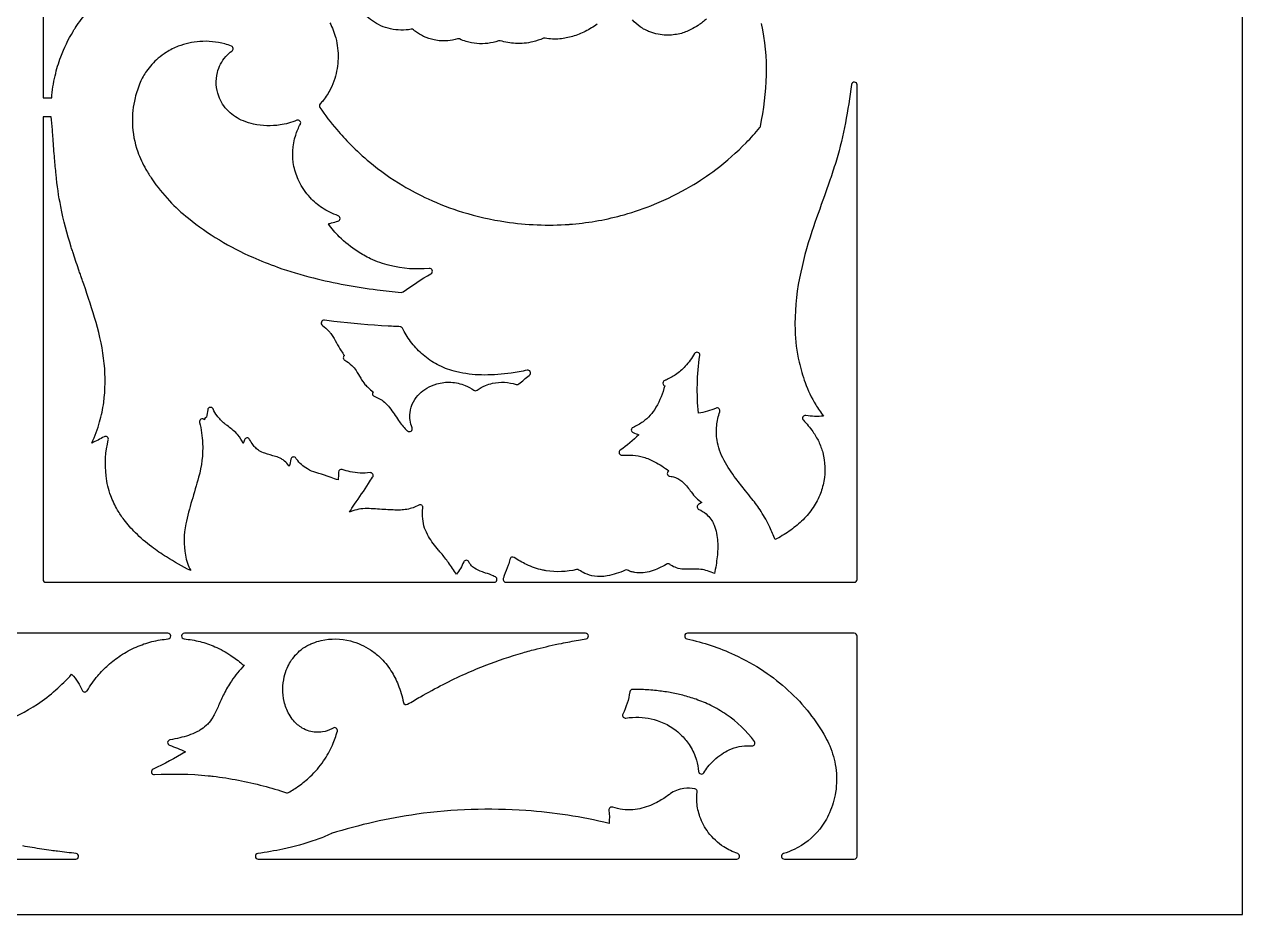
# Model space of a CAD drawing. Header units: millimetres. Extents: x 5940 to 9066, y 1327 to 3250.
# Drawn here: x 8636.2 to 9066, y 1419.6 to 1733.5 of the extents above; entities that cross this region are included whole.
import ezdxf

# ---------------------------------------------------------------- set-up
doc = ezdxf.new("R2010")
doc.units = ezdxf.units.MM
doc.layers.add('Default Layer', color=7, linetype='Continuous', lineweight=30)

msp = doc.modelspace()

# ---------------------------------------------------------------- linework, layer by layer
at = {"layer": 'Default Layer', "color": 18, "lineweight": 30, "true_color": 0x000000}
for points in [[(8405.99, 3249.63), (8405.99, 1419.63), (8405.99, 1419.63), (9065.99, 1419.63), (9065.99, 1419.63), (9065.99, 3249.63), (9065.99, 3249.63), (8405.99, 3249.63)], [(8642.85, 1776.78), (8642.85, 1707.59), (8642.85, 1707.59), (8645.88, 1707.59)]]:
    msp.add_lwpolyline(points, dxfattribs=at)
for points in [[(8645.88, 1707.59, -0.036432), (8647.1, 1715.42), (8647.1, 1715.42, -0.031437), (8649.08, 1722.1), (8649.08, 1722.1, -0.047317), (8653.46, 1731.07), (8653.46, 1731.07, 0.083808), (8653.58, 1731.37), (8653.58, 1731.37, -0.006606), (8654.26, 1732.34), (8654.26, 1732.34, 0.015462), (8654.33, 1732.46), (8654.33, 1732.46, -0.030901), (8658.37, 1737.89)], [(8838.36, 1733.67, -0.03513), (8834.1, 1731.06), (8834.1, 1731.06, -0.049406), (8829.65, 1729.28), (8829.65, 1729.28, -0.045521), (8825.14, 1728.42), (8825.14, 1728.42, -0.074688), (8819.92, 1728.7), (8819.92, 1728.7, 0.156325), (8819.32, 1728.63), (8819.32, 1728.63, -0.046518), (8815.6, 1727.39), (8815.6, 1727.39, -0.070261), (8809.48, 1726.82), (8809.48, 1726.82, -0.062472), (8804.12, 1727.76), (8804.12, 1727.76, 0.160626), (8803.5, 1727.74), (8803.5, 1727.74, -0.053491), (8799.73, 1726.86), (8799.73, 1726.86, -0.104968), (8792.08, 1727.49), (8792.08, 1727.49, -0.036033), (8789.71, 1728.4), (8789.71, 1728.4, 0.185876), (8788.99, 1728.45), (8788.99, 1728.45, -0.052151), (8785.59, 1727.79), (8785.59, 1727.79, -0.070917), (8780.84, 1728.05), (8780.84, 1728.05, -0.059437), (8777.01, 1729.33), (8777.01, 1729.33, -0.050433), (8774.25, 1731), (8774.25, 1731, -0.015791), (8773.51, 1731.6), (8773.51, 1731.6, 0.225503), (8772.68, 1731.82), (8772.68, 1731.82, -0.097979), (8765.44, 1731.95), (8765.44, 1731.95, -0.050753), (8761.95, 1733.09), (8761.95, 1733.09, -0.097992), (8756.51, 1736.92)], [(8744, 1734.14, -0.054601), (8746.08, 1728.75), (8746.08, 1728.75, -0.071408), (8746.92, 1721.52), (8746.92, 1721.52, -0.070491), (8745.71, 1714.43), (8745.71, 1714.43, -0.037162), (8744.25, 1710.8), (8744.25, 1710.8, -0.05497), (8741.62, 1706.71), (8741.62, 1706.71, -0.017344), (8740.58, 1705.51), (8740.58, 1705.51, 0.348879), (8740.48, 1704.27), (8740.48, 1704.27, 0.027203), (8746.42, 1696.47), (8746.42, 1696.47, 0.019217), (8751.27, 1691.2), (8751.27, 1691.2, 0.024185), (8758.07, 1684.98), (8758.07, 1684.98, 0.039024), (8769.74, 1676.72), (8769.74, 1676.72, 0.026738), (8778.7, 1672.01), (8778.7, 1672.01, 0.033024), (8790.84, 1667.36), (8790.84, 1667.36, 0.038131), (8805.98, 1663.91), (8805.98, 1663.91, 0.053985), (8828.37, 1663.02), (8828.37, 1663.02, 0.004225), (8829.61, 1663.12), (8829.61, 1663.12, 0.046195), (8847.78, 1666.41), (8847.78, 1666.41, 0.029344), (8858.58, 1670.11), (8858.58, 1670.11, 0.035882), (8871.29, 1676.45), (8871.29, 1676.45, 0.027792), (8880.17, 1682.39), (8880.17, 1682.39, 0.038837), (8890.87, 1691.83), (8890.87, 1691.83, 0.018853), (8895.65, 1697.15), (8895.65, 1697.15, 0.121906), (8895.86, 1697.58), (8895.86, 1697.58, 0.045327), (8898.03, 1715.63), (8898.03, 1715.63, 0.061488), (8896.27, 1733.88)], [(8876.92, 1735.48, -0.035879), (8873.95, 1733.19), (8873.95, 1733.19, -0.027217), (8871.38, 1731.69), (8871.38, 1731.69, -0.058471), (8867.5, 1730.26), (8867.5, 1730.26, -0.065115), (8862.71, 1729.74), (8862.71, 1729.74, -0.083962), (8856.92, 1730.88), (8856.92, 1730.88, -0.058774), (8853.45, 1732.69), (8853.45, 1732.69, -0.070059), (8850.78, 1735.13)], [(8706.95, 1726.65, 0.084131), (8698.15, 1727.51), (8698.15, 1727.51, 0.074987), (8690.54, 1725.82), (8690.54, 1725.82, 0.048024), (8686.34, 1723.71), (8686.34, 1723.71, 0.036965), (8683.47, 1721.58), (8683.47, 1721.58, 0.063149), (8679.32, 1717.01), (8679.32, 1717.01, 0.049216), (8677.13, 1713.1), (8677.13, 1713.1, 0.042261), (8675.3, 1707.61), (8675.3, 1707.61, 0.067068), (8674.37, 1698.71), (8674.37, 1698.71, 0.076462), (8676.24, 1688.63), (8676.24, 1688.63, 0.048897), (8679.12, 1682.4), (8679.12, 1682.4, 0.017143), (8681.25, 1679.03), (8681.25, 1679.03, 0.039671), (8687.4, 1671.36), (8687.4, 1671.36, 0.034784), (8694.09, 1665.17), (8694.09, 1665.17, 0.034141), (8705.03, 1657.52), (8705.03, 1657.52, 0.032397), (8716.82, 1651.41), (8716.82, 1651.41, 0.017945), (8725.53, 1647.95), (8725.53, 1647.95, 0.024805), (8738.19, 1644.14), (8738.19, 1644.14, 0.030099), (8760.67, 1639.96), (8760.67, 1639.96, 0.00916), (8769.17, 1639.06), (8769.17, 1639.06, 0.179025), (8769.84, 1639.24), (8769.84, 1639.24, -0.021851), (8779.68, 1645.64), (8779.68, 1645.64, 0.352523), (8780.12, 1646.82), (8780.12, 1646.82, 0.352523), (8779.06, 1647.5), (8779.06, 1647.5, -0.088103), (8765.12, 1648.51), (8765.12, 1648.51, -0.047122), (8758.34, 1650.93), (8758.34, 1650.93, -0.033784), (8753.82, 1653.44), (8753.82, 1653.44, -0.05333), (8747.33, 1658.66), (8747.33, 1658.66, -0.04075), (8743.49, 1663.19), (8743.49, 1663.19, -0.003869), (8744.62, 1663.53), (8744.62, 1663.53, -0.005626), (8746.86, 1664.17), (8746.86, 1664.17, 0.329349), (8747.6, 1665.1), (8747.6, 1665.1, 0.329349), (8746.93, 1666.08), (8746.93, 1666.08, -0.063636), (8741.29, 1668.85), (8741.29, 1668.85, -0.060759), (8737.06, 1672.47), (8737.06, 1672.47, -0.036965), (8734.81, 1675.31), (8734.81, 1675.31, -0.03548), (8733.14, 1678.2), (8733.14, 1678.2, -0.062228), (8731.35, 1683.44), (8731.35, 1683.44, -0.129987), (8731.95, 1694.49), (8731.95, 1694.49, -0.046435), (8733.6, 1698.32), (8733.6, 1698.32, 0.318267), (8733.46, 1699.47), (8733.46, 1699.47, 0.318267), (8732.33, 1699.72), (8732.33, 1699.72, -0.062117), (8726.43, 1698.07), (8726.43, 1698.07, -0.092171), (8717.13, 1698.4), (8717.13, 1698.4, -0.038295), (8713.51, 1699.51), (8713.51, 1699.51, -0.048489), (8710.67, 1700.96), (8710.67, 1700.96, -0.051158), (8708.22, 1702.92), (8708.22, 1702.92, -0.052359), (8706.19, 1705.46), (8706.19, 1705.46, -0.053), (8704.79, 1708.27), (8704.79, 1708.27, -0.075213), (8703.94, 1712.36), (8703.94, 1712.36, -0.078419), (8704.33, 1716.52), (8704.33, 1716.52, -0.058328), (8705.48, 1719.52), (8705.48, 1719.52, -0.054549), (8707.26, 1722.18), (8707.26, 1722.18, -0.059909), (8709.49, 1724.13), (8709.49, 1724.13, 0.605236), (8709.27, 1725.89), (8709.27, 1725.89, 0.024232), (8706.95, 1726.65)], [(8807.52, 1544.91, -0.04992), (8806.89, 1542.85), (8806.89, 1542.85, 0.018059), (8805.52, 1539.18), (8805.52, 1539.18, 0.005004), (8805.18, 1538.1), (8805.18, 1538.1, 0.503572), (8806.13, 1536.81), (8806.13, 1536.81), (8929, 1536.81), (8929, 1536.81, 0.414214), (8930, 1537.81), (8930, 1537.81), (8930, 1712.21), (8930, 1712.21, 0.39521), (8929.07, 1713.2), (8929.07, 1713.2, 0.39521), (8928.01, 1712.34), (8928.01, 1712.34, -0.013857), (8925.87, 1698.84), (8925.87, 1698.84, -0.024753), (8922.7, 1685.68), (8922.7, 1685.68), (8922.7, 1685.67), (8922.7, 1685.67, -0.002317), (8921.7, 1682.52), (8921.7, 1682.52, -0.00234), (8920.67, 1679.38), (8920.67, 1679.38, 0.001457), (8920.4, 1678.59), (8920.4, 1678.59, -0.004887), (8918.48, 1673.13), (8918.48, 1673.13), (8918.48, 1673.13), (8918.48, 1673.13, 0.003909), (8914.04, 1660.56), (8914.04, 1660.56), (8914.04, 1660.54), (8914.04, 1660.54, 0.029273), (8909.67, 1644.03), (8909.67, 1644.03, 0.056137), (8908.11, 1625.76), (8908.11, 1625.76, 0.048492), (8909.55, 1614.49), (8909.55, 1614.49, 0.031944), (8911.69, 1607.22), (8911.69, 1607.22, 0.049239), (8915.41, 1599.43), (8915.41, 1599.43, 0.026781), (8918.14, 1595.41), (8918.14, 1595.41, -0.066454), (8911.92, 1595.65), (8911.92, 1595.65, 0.325009), (8910.87, 1595.13), (8910.87, 1595.13, 0.325009), (8911.04, 1593.96), (8911.04, 1593.96, -0.039224), (8914.35, 1589.99), (8914.35, 1589.99, -0.042397), (8916.44, 1586.41), (8916.44, 1586.41, -0.044065), (8917.88, 1582.54), (8917.88, 1582.54, -0.108685), (8918.26, 1572.46), (8918.26, 1572.46, -0.054114), (8916.8, 1567.5), (8916.8, 1567.5, -0.056214), (8914.06, 1562.55), (8914.06, 1562.55, -0.050727), (8910.43, 1558.41), (8910.43, 1558.41, -0.036381), (8905.99, 1554.81), (8905.99, 1554.81, -0.034328), (8901.11, 1551.88), (8901.11, 1551.88, 0.007495), (8899.19, 1556.21), (8899.19, 1556.21, 0.034059), (8896.14, 1561.77), (8896.14, 1561.77, 0.028942), (8892.91, 1566.25), (8892.91, 1566.25, -0.003393), (8890.6, 1569.1), (8890.6, 1569.1, -0.006448), (8887.25, 1573.41), (8887.25, 1573.41, -0.033855), (8883.06, 1579.79), (8883.06, 1579.79, -0.046736), (8881.45, 1583.4), (8881.45, 1583.4, -0.04378), (8880.59, 1586.92), (8880.59, 1586.92, -0.061403), (8880.48, 1592.03), (8880.48, 1592.03, -0.059545), (8881.57, 1596.96), (8881.57, 1596.96, 0.658616), (8880.22, 1598.2), (8880.22, 1598.2, -0.058454), (8874.04, 1596.43), (8874.04, 1596.43, -0.06215), (8874.51, 1616.78), (8874.51, 1616.78, 0.357843), (8873.86, 1617.87), (8873.86, 1617.87, 0.357843), (8872.66, 1617.44), (8872.66, 1617.44, -0.047983), (8869.37, 1612.97), (8869.37, 1612.97, -0.05963), (8865.95, 1610.01), (8865.95, 1610.01, -0.04815), (8862.5, 1608.11), (8862.5, 1608.11, -0.006913), (8862.13, 1607.96), (8862.13, 1607.96, 0.308947), (8861.49, 1607.03), (8861.49, 1607.03, 0.308947), (8862.13, 1606.1), (8862.13, 1606.1, -0.065428), (8859.05, 1598.52), (8859.05, 1598.52, -0.053535), (8856.97, 1595.69), (8856.97, 1595.69, -0.048503), (8854.5, 1593.45), (8854.5, 1593.45, -0.061428), (8850.95, 1591.45), (8850.95, 1591.45, 0.311576), (8850.33, 1590.5), (8850.33, 1590.5, 0.311576), (8851, 1589.58), (8851, 1589.58, -0.023364), (8852.99, 1588.78), (8852.99, 1588.78, -0.028979), (8846.46, 1583.42), (8846.46, 1583.42, 0.337359), (8846.12, 1582.25), (8846.12, 1582.25, 0.337359), (8847.14, 1581.61), (8847.14, 1581.61, -0.091633), (8854.62, 1580.93), (8854.62, 1580.93, -0.053669), (8858.58, 1579.34), (8858.58, 1579.34, -0.048198), (8863.53, 1576.08), (8863.53, 1576.08), (8863.34, 1575.89), (8863.34, 1575.89, 0.630899), (8863.93, 1574.19), (8863.93, 1574.19, -0.044933), (8865.58, 1573.86), (8865.58, 1573.86, -0.054078), (8867.1, 1573.22), (8867.1, 1573.22, -0.065849), (8868.56, 1572.12), (8868.56, 1572.12, -0.029847), (8870.17, 1570.34), (8870.17, 1570.34, -0.009247), (8871.46, 1568.66), (8871.46, 1568.66, 0.04039), (8873.28, 1566.59), (8873.28, 1566.59, 0.035916), (8875.21, 1564.96), (8875.21, 1564.96, -0.008788), (8874.1, 1564.27), (8874.1, 1564.27, 0.613118), (8874.21, 1562.49), (8874.21, 1562.49, -0.024934), (8874.84, 1562.19), (8874.84, 1562.19, -0.068286), (8877.26, 1560.39), (8877.26, 1560.39, -0.055767), (8878.7, 1558.63), (8878.7, 1558.63, -0.048839), (8879.56, 1556.96), (8879.56, 1556.96, -0.081727), (8880.8, 1551.15), (8880.8, 1551.15, -0.040877), (8880.64, 1545.85), (8880.64, 1545.85, -0.021129), (8879.69, 1539.9), (8879.69, 1539.9, 0.022031), (8877.22, 1540.83), (8877.22, 1540.83, 0.092422), (8872.37, 1541.45), (8872.37, 1541.45, -0.024048), (8868.84, 1541.43), (8868.84, 1541.43, -0.071543), (8866.3, 1541.9), (8866.3, 1541.9, -0.063566), (8864.33, 1542.86), (8864.33, 1542.86, -0.010713), (8863.88, 1543.17), (8863.88, 1543.17, 0.334948), (8862.68, 1543.14), (8862.68, 1543.14, -0.055345), (8857.33, 1540.73), (8857.33, 1540.73, -0.114218), (8851.6, 1540.28), (8851.6, 1540.28, -0.034644), (8850.34, 1540.56), (8850.34, 1540.56, -0.039342), (8849.04, 1541.07), (8849.04, 1541.07, 0.220504), (8848.2, 1541.08), (8848.2, 1541.08, -0.058628), (8841.79, 1539.08), (8841.79, 1539.08, -0.085605), (8837.31, 1538.97), (8837.31, 1538.97, -0.069569), (8833.91, 1539.97), (8833.91, 1539.97, -0.049282), (8831.89, 1541.15), (8831.89, 1541.15, 0.218533), (8831.07, 1541.31), (8831.07, 1541.31, -0.097628), (8820.31, 1540.89), (8820.31, 1540.89, -0.013435), (8819.1, 1541.12), (8819.1, 1541.12, -0.058383), (8813.4, 1543.08), (8813.4, 1543.08, -0.035195), (8809.05, 1545.55), (8809.05, 1545.55, 0.534781), (8807.52, 1544.91)], [(8642.85, 1701), (8642.85, 1537.81), (8642.85, 1537.81, 0.414214), (8643.85, 1536.81), (8643.85, 1536.81), (8801.96, 1536.81), (8801.96, 1536.81, 0.345066), (8802.93, 1537.57), (8802.93, 1537.57, 0.345066), (8802.42, 1538.7), (8802.42, 1538.7, 0.013857), (8801.63, 1539.08), (8801.63, 1539.08, 0.033644), (8798.96, 1540.09), (8798.96, 1540.09, -0.01563), (8797.8, 1540.46), (8797.8, 1540.46, -0.050869), (8794.99, 1541.82), (8794.99, 1541.82, -0.081857), (8793.72, 1542.92), (8793.72, 1542.92, -0.067942), (8793.06, 1543.99), (8793.06, 1543.99, 0.650971), (8791.23, 1543.98), (8791.23, 1543.98, -0.059251), (8788.67, 1539.63), (8788.67, 1539.63, -0.00396), (8787.28, 1541.7), (8787.28, 1541.7, 0.01011), (8785.86, 1543.76), (8785.86, 1543.76, 0.017841), (8783.25, 1547.08), (8783.25, 1547.08, 0.002635), (8782.34, 1548.13), (8782.34, 1548.13, -0.040846), (8778.81, 1553.02), (8778.81, 1553.02, -0.055541), (8777.44, 1555.96), (8777.44, 1555.96, -0.05866), (8776.77, 1559.18), (8776.77, 1559.18, -0.054805), (8776.84, 1563.02), (8776.84, 1563.02, 0.616213), (8775.36, 1564.02), (8775.36, 1564.02, -0.041568), (8773.38, 1563.12), (8773.38, 1563.12, -0.081839), (8768.9, 1562.3), (8768.9, 1562.3, -0.022462), (8763.78, 1562.44), (8763.78, 1562.44, 0.006497), (8757.9, 1562.78), (8757.9, 1562.78, 0.087668), (8752.07, 1562.03), (8752.07, 1562.03, 0.035714), (8750.94, 1561.58), (8750.94, 1561.58, -0.027763), (8752.7, 1564.34), (8752.7, 1564.34, 0.016711), (8757.6, 1571.65), (8757.6, 1571.65, -0.01731), (8759.11, 1573.9), (8759.11, 1573.9, 0.652771), (8758.19, 1575.48), (8758.19, 1575.48, -0.080784), (8751.17, 1575.79), (8751.17, 1575.79, -0.033527), (8748.39, 1576.56), (8748.39, 1576.56, 0.512233), (8747.06, 1575.64), (8747.06, 1575.64, -0.01973), (8746.9, 1572.89), (8746.9, 1572.89, -0.0017), (8744.51, 1573.77), (8744.51, 1573.77, 0.005683), (8743.05, 1574.28), (8743.05, 1574.28, 0.010079), (8739.09, 1575.5), (8739.09, 1575.5, -0.061657), (8736.08, 1576.78), (8736.08, 1576.78, -0.052561), (8733.98, 1578.31), (8733.98, 1578.31, -0.055114), (8732.3, 1580.22), (8732.3, 1580.22, -0.007966), (8732.06, 1580.56), (8732.06, 1580.56, 0.304872), (8731.03, 1580.99), (8731.03, 1580.99, 0.304872), (8730.25, 1580.2), (8730.25, 1580.2, -0.020612), (8729.68, 1577.78), (8729.68, 1577.78, -0.004455), (8729.57, 1577.94), (8729.57, 1577.94, 0.071981), (8728.06, 1579.56), (8728.06, 1579.56, 0.043658), (8726.93, 1580.32), (8726.93, 1580.32, 0.060439), (8724.83, 1581.17), (8724.83, 1581.17, -0.011481), (8721.06, 1582.31), (8721.06, 1582.31, -0.061032), (8719.13, 1583.2), (8719.13, 1583.2, -0.048777), (8717.87, 1584.17), (8717.87, 1584.17, -0.051228), (8716.85, 1585.35), (8716.85, 1585.35, -0.029895), (8715.72, 1587.2), (8715.72, 1587.2, 0.30499), (8714.73, 1587.73), (8714.73, 1587.73, 0.30499), (8713.88, 1587.01), (8713.88, 1587.01, -0.007479), (8713.48, 1585.74), (8713.48, 1585.74, 0.070077), (8711.54, 1588.8), (8711.54, 1588.8, 0.011215), (8711.22, 1589.17), (8711.22, 1589.17, 0.039849), (8709.46, 1590.77), (8709.46, 1590.77, -0.004178), (8707.79, 1592.07), (8707.79, 1592.07, -0.002359), (8706.88, 1592.79), (8706.88, 1592.79, -0.064053), (8704.25, 1595.52), (8704.25, 1595.52, -0.050918), (8702.82, 1597.93), (8702.82, 1597.93, 0.335533), (8701.76, 1598.5), (8701.76, 1598.5, 0.335533), (8700.92, 1597.63), (8700.92, 1597.63, -0.012465), (8700.55, 1595.09), (8700.55, 1595.09, 0.349609), (8699.75, 1594.14), (8699.75, 1594.14, 0.338577), (8698.55, 1594.32), (8698.55, 1594.32, 0.338577), (8698.06, 1593.21), (8698.06, 1593.21, -0.048843), (8699.11, 1585.83), (8699.11, 1585.83, -0.079755), (8697.72, 1573.89), (8697.72, 1573.89, -0.00388), (8695.31, 1565.61), (8695.31, 1565.61, 0.020687), (8693.22, 1557.38), (8693.22, 1557.38, 0.09741), (8693.06, 1546.37), (8693.06, 1546.37, 0.0749), (8694.94, 1540.92), (8694.94, 1540.92, -0.026974), (8686.35, 1545.76), (8686.35, 1545.76, -0.017717), (8681.18, 1549.31), (8681.18, 1549.31, -0.037196), (8675.42, 1554.3), (8675.42, 1554.3, -0.031017), (8671.42, 1558.88), (8671.42, 1558.88, -0.031416), (8669.11, 1562.3), (8669.11, 1562.3, -0.044248), (8666.73, 1567.32), (8666.73, 1567.32, -0.059908), (8665.08, 1574.3), (8665.08, 1574.3, -0.088127), (8665.86, 1587.04), (8665.86, 1587.04, 0.665237), (8664.37, 1588.13), (8664.37, 1588.13, -0.034451), (8660.05, 1585.93), (8660.05, 1585.93, 0.039637), (8662.81, 1593.38), (8662.81, 1593.38, 0.035701), (8664.23, 1600.23), (8664.23, 1600.23, 0.060427), (8664.42, 1613.96), (8664.42, 1613.96, 0.044854), (8661.52, 1628.47), (8661.52, 1628.47, 0.012414), (8657.18, 1641.98), (8657.18, 1641.98, 0.000829), (8656.41, 1644.17), (8656.41, 1644.17, 0.00118), (8655.88, 1645.7), (8655.88, 1645.7, 0.001), (8655.35, 1647.24), (8655.35, 1647.24, -0.003094), (8653.3, 1653.38), (8653.3, 1653.38, 0.001368), (8652.8, 1654.93), (8652.8, 1654.93, -0.030315), (8649.09, 1669.28), (8649.09, 1669.28, -0.023517), (8647.44, 1680.57), (8647.44, 1680.57, -0.00294), (8646.91, 1686.22), (8646.91, 1686.22, -0.003887), (8646.35, 1693.3), (8646.35, 1693.3, -0.001219), (8646.15, 1696.19), (8646.15, 1696.19, 0.019123), (8646.14, 1696.33), (8646.14, 1696.33, -0.021549), (8645.75, 1701), (8645.75, 1701), (8642.85, 1701)], [(8813.6, 1611.6, -0.014705), (8808.02, 1610.6), (8808.02, 1610.6, -0.036469), (8798.57, 1609.9), (8798.57, 1609.9, -0.048444), (8789.86, 1610.77), (8789.86, 1610.77, -0.016689), (8787.84, 1611.24), (8787.84, 1611.24, -0.055555), (8781.91, 1613.57), (8781.91, 1613.57, -0.056984), (8776.88, 1617.01), (8776.88, 1617.01, -0.047749), (8772.94, 1621.13), (8772.94, 1621.13, -0.051025), (8769.9, 1625.92), (8769.9, 1625.92, -0.00505), (8769.68, 1626.37), (8769.68, 1626.37, 0.279457), (8768.81, 1626.94), (8768.81, 1626.94, -0.002415), (8767.04, 1627.02), (8767.04, 1627.02, -0.002882), (8764.57, 1627.14), (8764.57, 1627.14, -0.016481), (8745.42, 1628.78), (8745.42, 1628.78, -0.002695), (8742.08, 1629.2), (8742.08, 1629.2, 0.346153), (8741.01, 1628.57), (8741.01, 1628.57, 0.346153), (8741.38, 1627.39), (8741.38, 1627.39, -0.061435), (8743.74, 1625.28), (8743.74, 1625.28, -0.026199), (8744.54, 1624.25), (8744.54, 1624.25, -0.028931), (8746.36, 1621.25), (8746.36, 1621.25, 0.023832), (8748.03, 1618.41), (8748.03, 1618.41, 0.010339), (8749.17, 1616.79), (8749.17, 1616.79, 0.55153), (8749.28, 1615.1), (8749.28, 1615.1, -0.068768), (8751.8, 1613.26), (8751.8, 1613.26, -0.055836), (8753.27, 1611.47), (8753.27, 1611.47, -0.016828), (8754.89, 1608.77), (8754.89, 1608.77, 0.051975), (8756.4, 1606.6), (8756.4, 1606.6, 0.030859), (8757.53, 1605.45), (8757.53, 1605.45, 0.023128), (8759.25, 1604.02), (8759.25, 1604.02, 0.533754), (8759.65, 1602.41), (8759.65, 1602.41, -0.085624), (8763.26, 1600.36), (8763.26, 1600.36, -0.060981), (8765.09, 1598.41), (8765.09, 1598.41, -0.013457), (8768.22, 1593.89), (8768.22, 1593.89, 0.057149), (8770.95, 1590.6), (8770.95, 1590.6, 0.021277), (8771.45, 1590.17), (8771.45, 1590.17, 0.340482), (8772.67, 1590.15), (8772.67, 1590.15, 0.340482), (8773, 1591.33), (8773, 1591.33, -0.127195), (8772.29, 1596.62), (8772.29, 1596.62, -0.094083), (8773.53, 1600.49), (8773.53, 1600.49, -0.074689), (8775.66, 1603.31), (8775.66, 1603.31, -0.059385), (8778.16, 1605.25), (8778.16, 1605.25, -0.06808), (8781.75, 1606.79), (8781.75, 1606.79, -0.081099), (8786.73, 1607.35), (8786.73, 1607.35, -0.084162), (8791.74, 1606.24), (8791.74, 1606.24, -0.061696), (8794.77, 1604.54), (8794.77, 1604.54, 0.328911), (8795.96, 1604.54), (8795.96, 1604.54, -0.060099), (8798.91, 1606.21), (8798.91, 1606.21, -0.04317), (8801.37, 1606.99), (8801.37, 1606.99, -0.069397), (8805.66, 1607.34), (8805.66, 1607.34, -0.067229), (8809.72, 1606.56), (8809.72, 1606.56, 0.261051), (8810.68, 1606.75), (8810.68, 1606.75, -0.004248), (8814.3, 1609.73), (8814.3, 1609.73, 0.014537), (8814.48, 1609.88), (8814.48, 1609.88, 0.33856), (8814.7, 1611.07), (8814.7, 1611.07, 0.33856), (8813.6, 1611.6)], [(8627.72, 1487.25, 0.062247), (8640.86, 1493.86), (8640.86, 1493.86, 0.033011), (8647.34, 1498.85), (8647.34, 1498.85, 0.02995), (8652.91, 1504.38), (8652.91, 1504.38, -0.057653), (8655.15, 1501.6), (8655.15, 1501.6, -0.047736), (8656.6, 1498.76), (8656.6, 1498.76, 0.62006), (8658.39, 1498.6), (8658.39, 1498.6, -0.038939), (8662.14, 1503.82), (8662.14, 1503.82, -0.033708), (8665.81, 1507.62), (8665.81, 1507.62, -0.03794), (8670.21, 1511.01), (8670.21, 1511.01, -0.042052), (8675.7, 1513.99), (8675.7, 1513.99, -0.040848), (8681.27, 1515.9), (8681.27, 1515.9, -0.041462), (8686.97, 1516.85), (8686.97, 1516.85, 0.402226), (8687.88, 1517.89), (8687.88, 1517.89, 0.402226), (8686.88, 1518.84), (8686.88, 1518.84), (8491.08, 1518.84)], [(8817.08, 1513.32, -0.011952), (8825.69, 1515.28), (8825.69, 1515.28, -0.006847), (8831.7, 1516.41), (8831.7, 1516.41, -0.002701), (8834.38, 1516.86), (8834.38, 1516.86, 0.390969), (8835.22, 1517.92), (8835.22, 1517.92, 0.390969), (8834.22, 1518.84), (8834.22, 1518.84), (8692.69, 1518.84), (8692.69, 1518.84, 0.402274), (8691.69, 1517.89), (8691.69, 1517.89, 0.402274), (8692.61, 1516.85), (8692.61, 1516.85, -0.042402), (8698.22, 1515.9), (8698.22, 1515.9, -0.040156), (8703.44, 1514.1), (8703.44, 1514.1, -0.044337), (8709.07, 1511.03), (8709.07, 1511.03, -0.032612), (8713.06, 1507.98), (8713.06, 1507.98, 0.228751), (8713.82, 1507.56), (8713.82, 1507.56, 0.04128), (8709.29, 1502), (8709.29, 1502, 0.037624), (8706.68, 1497.51), (8706.68, 1497.51, 0.011358), (8704.77, 1493.32), (8704.77, 1493.32, -0.022576), (8703.02, 1489.69), (8703.02, 1489.69, -0.053113), (8701.46, 1487.43), (8701.46, 1487.43, -0.031283), (8700.36, 1486.29), (8700.36, 1486.29, -0.049609), (8698.14, 1484.63), (8698.14, 1484.63, -0.022727), (8697.09, 1484.07), (8697.09, 1484.07, -0.058332), (8691.07, 1481.96), (8691.07, 1481.96, -0.011126), (8687.62, 1481.27), (8687.62, 1481.27, 0.342184), (8686.79, 1480.37), (8686.79, 1480.37, 0.342184), (8687.47, 1479.34), (8687.47, 1479.34, -0.026809), (8693.09, 1477.08), (8693.09, 1477.08, -0.026228), (8681.65, 1470.89), (8681.65, 1470.89, 0.359362), (8681.11, 1469.73), (8681.11, 1469.73, 0.359362), (8682.14, 1468.99), (8682.14, 1468.99, -0.040254), (8701.04, 1468.62), (8701.04, 1468.62, -0.004975), (8702.84, 1468.42), (8702.84, 1468.42, -0.034504), (8720.53, 1465.05), (8720.53, 1465.05, -0.016082), (8728.67, 1462.62), (8728.67, 1462.62, 0.213799), (8729.48, 1462.7), (8729.48, 1462.7, 0.026693), (8733.08, 1465.03), (8733.08, 1465.03, 0.030684), (8737.06, 1468.3), (8737.06, 1468.3, 0.057349), (8741.81, 1473.81), (8741.81, 1473.81, 0.046731), (8744.92, 1479.44), (8744.92, 1479.44, 0.035578), (8746.65, 1484.3), (8746.65, 1484.3, 0.307701), (8746.28, 1485.37), (8746.28, 1485.37, 0.307701), (8745.16, 1485.42), (8745.16, 1485.42, -0.017849), (8744.67, 1485.15), (8744.67, 1485.15, -0.077742), (8741.47, 1484.08), (8741.47, 1484.08, -0.113663), (8736.72, 1484.37), (8736.72, 1484.37, -0.059966), (8734.29, 1485.42), (8734.29, 1485.42, -0.08647), (8731.15, 1488.04), (8731.15, 1488.04, -0.052555), (8729.63, 1490.27), (8729.63, 1490.27, -0.06815), (8727.91, 1494.8), (8727.91, 1494.8, -0.116338), (8727.95, 1503.53), (8727.95, 1503.53, -0.043178), (8728.94, 1506.54), (8728.94, 1506.54, -0.036877), (8730.13, 1508.82), (8730.13, 1508.82, -0.085803), (8733.89, 1513.05), (8733.89, 1513.05, -0.052336), (8736.57, 1514.77), (8736.57, 1514.77, -0.025812), (8737.96, 1515.38), (8737.96, 1515.38, -0.034671), (8740.92, 1516.28), (8740.92, 1516.28, -0.119729), (8751.26, 1516.15), (8751.26, 1516.15, -0.044824), (8755.1, 1514.79), (8755.1, 1514.79, -0.038356), (8758.3, 1513.02), (8758.3, 1513.02, -0.04199), (8761.53, 1510.48), (8761.53, 1510.48, -0.062152), (8765.57, 1505.62), (8765.57, 1505.62, -0.049389), (8768.08, 1500.71), (8768.08, 1500.71, -0.04291), (8769.94, 1494.46), (8769.94, 1494.46, 0.514421), (8771.43, 1493.81), (8771.43, 1493.81, -0.005461), (8775.98, 1496.47), (8775.98, 1496.47, -0.011362), (8783.93, 1500.77), (8783.93, 1500.77, -0.012878), (8791.88, 1504.59), (8791.88, 1504.59, -0.012637), (8799.06, 1507.59), (8799.06, 1507.59, -0.022697), (8812.06, 1511.97), (8812.06, 1511.97, -0.008062), (8817.08, 1513.32)], [(8904.05, 1441.16, 0.371475), (8903.35, 1440.05), (8903.35, 1440.05, 0.371475), (8904.34, 1439.2), (8904.34, 1439.2), (8929, 1439.2), (8929, 1439.2, 0.414215), (8930, 1440.2), (8930, 1440.2), (8930, 1517.84), (8930, 1517.84, 0.414212), (8929, 1518.84), (8929, 1518.84), (8870.16, 1518.84), (8870.16, 1518.84, 0.383561), (8869.17, 1517.95), (8869.17, 1517.95, 0.383561), (8869.95, 1516.87), (8869.95, 1516.87, -0.055109), (8886.69, 1511.29), (8886.69, 1511.29, -0.03902), (8897.11, 1505.46), (8897.11, 1505.46, -0.037966), (8905.73, 1498.7), (8905.73, 1498.7, -0.040357), (8913.18, 1490.68), (8913.18, 1490.68, -0.039549), (8918.84, 1482.18), (8918.84, 1482.18, -0.026955), (8920.35, 1479.1), (8920.35, 1479.1, -0.063824), (8922.45, 1471.56), (8922.45, 1471.56, -0.074411), (8922.41, 1462.75), (8922.41, 1462.75, -0.066091), (8920.3, 1455.57), (8920.3, 1455.57, -0.06307), (8916.79, 1449.78), (8916.79, 1449.78, -0.113391), (8907.79, 1442.62), (8907.79, 1442.62, -0.037885), (8904.05, 1441.16)], [(8848.45, 1488.91, -0.026371), (8850.81, 1489.19), (8850.81, 1489.19, -0.096817), (8859.52, 1488.08), (8859.52, 1488.08, -0.055511), (8864.02, 1486.01), (8864.02, 1486.01, -0.061465), (8868.2, 1482.73), (8868.2, 1482.73, -0.056235), (8871.09, 1479.07), (8871.09, 1479.07, -0.067177), (8873.31, 1474.15), (8873.31, 1474.15, -0.052333), (8874.05, 1470.12), (8874.05, 1470.12, 0.327729), (8874.82, 1469.22), (8874.82, 1469.22, 0.327729), (8875.91, 1469.68), (8875.91, 1469.68, -0.034131), (8877.33, 1471.74), (8877.33, 1471.74, -0.041093), (8879.52, 1474.09), (8879.52, 1474.09, -0.039475), (8882.28, 1476.23), (8882.28, 1476.23, -0.028496), (8884.82, 1477.71), (8884.82, 1477.71, -0.115401), (8892.23, 1479.16), (8892.23, 1479.16, -0.010795), (8892.87, 1479.13), (8892.87, 1479.13, 0.642999), (8893.75, 1480.72), (8893.75, 1480.72, 0.084474), (8883.84, 1490.22), (8883.84, 1490.22, 0.035922), (8878.42, 1493.36), (8878.42, 1493.36, 0.029203), (8873.18, 1495.55), (8873.18, 1495.55, 0.022107), (8868.52, 1496.96), (8868.52, 1496.96, 0.018748), (8864.01, 1497.93), (8864.01, 1497.93, 0.017598), (8859.21, 1498.61), (8859.21, 1498.61, 0.016761), (8853.94, 1498.99), (8853.94, 1498.99, 0.009261), (8850.79, 1499.06), (8850.79, 1499.06, 0.374588), (8849.8, 1498.2), (8849.8, 1498.2, -0.077571), (8847.38, 1490.34), (8847.38, 1490.34, 0.612766), (8848.45, 1488.91)], [(8774.7, 1455.03, 0.042459), (8744.53, 1448.19), (8744.53, 1448.19, 0.031921), (8744.41, 1448.14), (8744.41, 1448.14, -0.024273), (8739.14, 1445.99), (8739.14, 1445.99, -0.033562), (8727.47, 1442.72), (8727.47, 1442.72, -0.018019), (8718.59, 1441.19), (8718.59, 1441.19, 0.394675), (8717.73, 1440.14), (8717.73, 1440.14, 0.394675), (8718.72, 1439.2), (8718.72, 1439.2), (8887.55, 1439.2), (8887.55, 1439.2, 0.36688), (8888.53, 1440.04), (8888.53, 1440.04, 0.36688), (8887.87, 1441.15), (8887.87, 1441.15, -0.062195), (8882.98, 1443.52), (8882.98, 1443.52, -0.087934), (8877.51, 1448.64), (8877.51, 1448.64, -0.074848), (8874.57, 1454.12), (8874.57, 1454.12, -0.066155), (8873.49, 1459.18), (8873.49, 1459.18, -0.050031), (8873.58, 1462.86), (8873.58, 1462.86, 0.390955), (8872.79, 1463.97), (8872.79, 1463.97, 0.081024), (8868.93, 1464.13), (8868.93, 1464.13, 0.064153), (8866.24, 1463.45), (8866.24, 1463.45, 0.065709), (8864.01, 1462.19), (8864.01, 1462.19, 0.002076), (8863.59, 1461.88), (8863.59, 1461.88, -0.035049), (8859.99, 1459.51), (8859.99, 1459.51, -0.030468), (8857.13, 1458.13), (8857.13, 1458.13, -0.035317), (8854.11, 1457.14), (8854.11, 1457.14, -0.04228), (8850.83, 1456.61), (8850.83, 1456.61, -0.099633), (8843.78, 1457.51), (8843.78, 1457.51, 0.553522), (8842.46, 1456.43), (8842.46, 1456.43, -0.059121), (8842.5, 1451.82), (8842.5, 1451.82, 0.040527), (8813.16, 1456.32), (8813.16, 1456.32, 0.05243), (8774.7, 1455.03)], [(8536.37, 1439.2), (8654.37, 1439.2), (8654.37, 1439.2, 0.398912), (8655.37, 1440.15), (8655.37, 1440.15, 0.398912), (8654.48, 1441.2), (8654.48, 1441.2, -0.006084), (8647.99, 1441.95)], [(8647.99, 1441.95, -0.001402), (8645.75, 1442.25), (8645.75, 1442.25, -0.006292), (8639.04, 1443.26), (8639.04, 1443.26, -0.003324), (8635.71, 1443.83)]]:
    msp.add_lwpolyline(points, format="xyb", dxfattribs=at)

doc.saveas('drawing.dxf')
